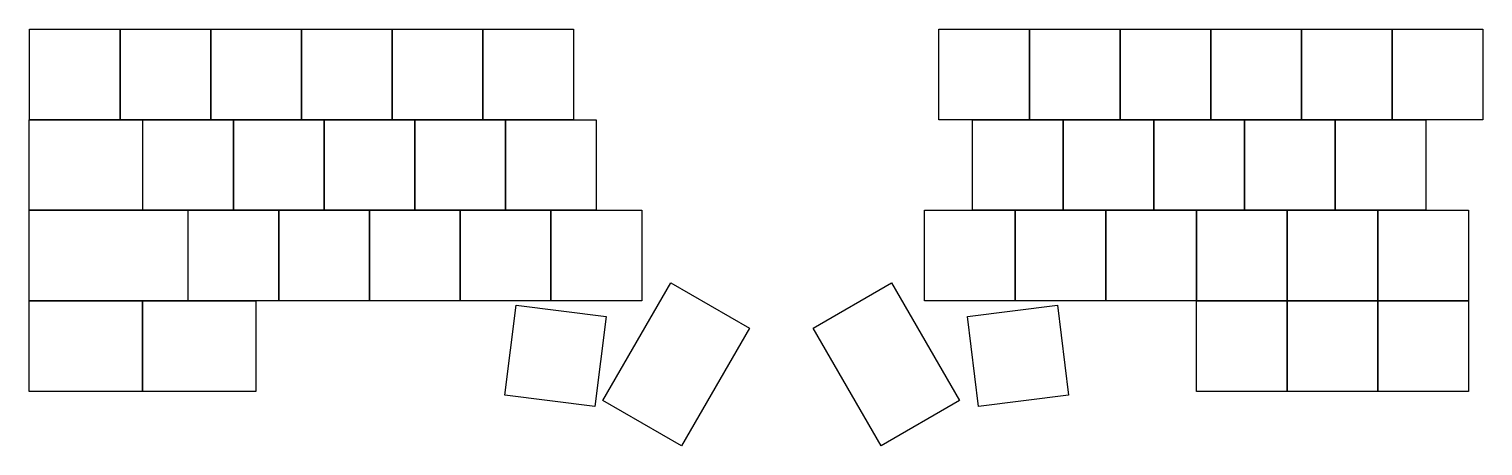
# Model space of a CAD drawing. Header units: millimetres. Extents: x 1 to 306, y -77 to 10.
import ezdxf

# ---------------------------------------------------------------- set-up
doc = ezdxf.new("R2010")
doc.units = ezdxf.units.MM

msp = doc.modelspace()

# ---------------------------------------------------------------- linework, layer by layer
at = {"linetype": 'CONTINUOUS'}
for p, q in [((1, 10.5), (20, 10.5)), ((1, -8.5), (1, 10.5)), ((20, 10.5), (20, -8.5)), ((20, 10.5), (39, 10.5)), ((20, -8.5), (20, 10.5)), ((39, 10.5), (39, -8.5)), ((39, 10.5), (58, 10.5)), ((39, -8.5), (39, 10.5)), ((58, 10.5), (58, -8.5)), ((58, 10.5), (77, 10.5)), ((58, -8.5), (58, 10.5)), ((77, 10.5), (77, -8.5)), ((77, 10.5), (96, 10.5)), ((77, -8.5), (77, 10.5)), ((96, 10.5), (96, -8.5)), ((96, 10.5), (115, 10.5)), ((96, -8.5), (96, 10.5)), ((115, 10.5), (115, -8.5)), ((191.5, 10.5), (210.5, 10.5)), ((191.5, -8.5), (191.5, 10.5)), ((210.5, 10.5), (210.5, -8.5)), ((210.5, 10.5), (229.5, 10.5)), ((210.5, -8.5), (210.5, 10.5)), ((229.5, 10.5), (229.5, -8.5)), ((229.5, 10.5), (248.5, 10.5)), ((229.5, -8.5), (229.5, 10.5)), ((248.5, 10.5), (248.5, -8.5)), ((248.5, 10.5), (267.5, 10.5)), ((248.5, -8.5), (248.5, 10.5)), ((267.5, 10.5), (267.5, -8.5)), ((267.5, 10.5), (286.5, 10.5)), ((267.5, -8.5), (267.5, 10.5)), ((286.5, 10.5), (286.5, -8.5)), ((286.5, 10.5), (305.5, 10.5)), ((286.5, -8.5), (286.5, 10.5)), ((305.5, 10.5), (305.5, -8.5)), ((0.91, -8.5), (24.66, -8.5)), ((0.91, -27.5), (0.91, -8.5)), ((20, -8.5), (1, -8.5)), ((39, -8.5), (20, -8.5)), ((24.66, -8.5), (24.66, -27.5)), ((24.75, -8.5), (43.75, -8.5)), ((24.75, -27.5), (24.75, -8.5)), ((58, -8.5), (39, -8.5)), ((43.75, -8.5), (43.75, -27.5)), ((43.75, -8.5), (62.75, -8.5)), ((43.75, -27.5), (43.75, -8.5)), ((77, -8.5), (58, -8.5)), ((62.75, -8.5), (62.75, -27.5)), ((62.75, -8.5), (81.75, -8.5)), ((62.75, -27.5), (62.75, -8.5)), ((96, -8.5), (77, -8.5)), ((81.75, -8.5), (81.75, -27.5)), ((81.75, -8.5), (100.75, -8.5)), ((81.75, -27.5), (81.75, -8.5)), ((115, -8.5), (96, -8.5)), ((100.75, -8.5), (100.75, -27.5)), ((100.75, -8.5), (119.75, -8.5)), ((100.75, -27.5), (100.75, -8.5)), ((119.75, -8.5), (119.75, -27.5)), ((210.5, -8.5), (191.5, -8.5)), ((198.53, -8.5), (217.53, -8.5)), ((198.53, -27.5), (198.53, -8.5)), ((229.5, -8.5), (210.5, -8.5)), ((217.53, -8.5), (217.53, -27.5)), ((217.53, -8.5), (236.53, -8.5)), ((217.53, -27.5), (217.53, -8.5)), ((248.5, -8.5), (229.5, -8.5)), ((236.53, -8.5), (236.53, -27.5)), ((236.53, -8.5), (255.53, -8.5)), ((236.53, -27.5), (236.53, -8.5)), ((267.5, -8.5), (248.5, -8.5)), ((255.53, -8.5), (255.53, -27.5)), ((255.53, -8.5), (274.53, -8.5)), ((255.53, -27.5), (255.53, -8.5)), ((286.5, -8.5), (267.5, -8.5)), ((274.53, -8.5), (274.53, -27.5)), ((274.53, -8.5), (293.53, -8.5)), ((274.53, -27.5), (274.53, -8.5)), ((305.5, -8.5), (286.5, -8.5)), ((293.53, -8.5), (293.53, -27.5)), ((24.66, -27.5), (0.91, -27.5)), ((0.91, -27.5), (34.16, -27.5)), ((0.91, -46.5), (0.91, -27.5)), ((43.75, -27.5), (24.75, -27.5)), ((34.16, -27.5), (34.16, -46.5)), ((34.25, -27.5), (53.25, -27.5)), ((34.25, -46.5), (34.25, -27.5)), ((62.75, -27.5), (43.75, -27.5)), ((53.25, -27.5), (53.25, -46.5)), ((53.25, -27.5), (72.25, -27.5)), ((53.25, -46.5), (53.25, -27.5)), ((81.75, -27.5), (62.75, -27.5)), ((72.25, -27.5), (72.25, -46.5)), ((72.25, -27.5), (91.25, -27.5)), ((72.25, -46.5), (72.25, -27.5)), ((100.75, -27.5), (81.75, -27.5)), ((91.25, -27.5), (91.25, -46.5)), ((91.25, -27.5), (110.25, -27.5)), ((91.25, -46.5), (91.25, -27.5)), ((119.75, -27.5), (100.75, -27.5)), ((110.25, -27.5), (110.25, -46.5)), ((110.25, -27.5), (129.25, -27.5)), ((110.25, -46.5), (110.25, -27.5)), ((129.25, -27.5), (129.25, -46.5)), ((188.5, -27.5), (207.5, -27.5)), ((188.5, -46.5), (188.5, -27.5)), ((217.53, -27.5), (198.53, -27.5)), ((207.5, -27.5), (207.5, -46.5)), ((207.5, -27.5), (226.5, -27.5)), ((207.5, -46.5), (207.5, -27.5)), ((236.53, -27.5), (217.53, -27.5)), ((226.5, -27.5), (226.5, -46.5)), ((226.5, -27.5), (245.5, -27.5)), ((226.5, -46.5), (226.5, -27.5)), ((255.53, -27.5), (236.53, -27.5)), ((245.5, -27.5), (245.5, -46.5)), ((245.5, -27.5), (264.5, -27.5)), ((245.5, -46.5), (245.5, -27.5)), ((274.53, -27.5), (255.53, -27.5)), ((264.5, -27.5), (264.5, -46.5)), ((264.5, -27.5), (283.5, -27.5)), ((264.5, -46.5), (264.5, -27.5)), ((293.53, -27.5), (274.53, -27.5)), ((283.5, -27.5), (283.5, -46.5)), ((283.5, -27.5), (302.5, -27.5)), ((283.5, -46.5), (283.5, -27.5)), ((302.5, -27.5), (302.5, -46.5)), ((121.12, -67.39), (135.37, -42.71)), ((135.37, -42.71), (151.82, -52.21)), ((165.15, -52.21), (181.6, -42.71)), ((181.6, -42.71), (195.85, -67.39)), ((34.16, -46.5), (0.91, -46.5)), ((0.91, -46.5), (24.66, -46.5)), ((0.91, -65.5), (0.91, -46.5)), ((24.66, -46.5), (24.66, -65.5)), ((24.66, -46.5), (48.41, -46.5)), ((24.66, -65.5), (24.66, -46.5)), ((53.25, -46.5), (34.25, -46.5)), ((48.41, -46.5), (48.41, -65.5)), ((72.25, -46.5), (53.25, -46.5)), ((91.25, -46.5), (72.25, -46.5)), ((110.25, -46.5), (91.25, -46.5)), ((100.61, -66.27), (102.93, -47.41)), ((102.93, -47.41), (121.79, -49.73)), ((129.25, -46.5), (110.25, -46.5)), ((207.5, -46.5), (188.5, -46.5)), ((197.51, -49.73), (216.37, -47.41)), ((226.5, -46.5), (207.5, -46.5)), ((216.37, -47.41), (218.69, -66.27)), ((245.5, -46.5), (226.5, -46.5)), ((264.5, -46.5), (245.5, -46.5)), ((245.5, -46.5), (264.5, -46.5)), ((245.5, -65.5), (245.5, -46.5)), ((283.5, -46.5), (264.5, -46.5)), ((264.5, -46.5), (264.5, -65.5)), ((264.5, -46.5), (283.5, -46.5)), ((264.5, -65.5), (264.5, -46.5)), ((302.5, -46.5), (283.5, -46.5)), ((283.5, -46.5), (283.5, -65.5)), ((283.5, -46.5), (302.5, -46.5)), ((283.5, -65.5), (283.5, -46.5)), ((302.5, -46.5), (302.5, -65.5)), ((121.79, -49.73), (119.47, -68.59)), ((199.83, -68.59), (197.51, -49.73)), ((151.82, -52.21), (137.57, -76.89)), ((179.4, -76.89), (165.15, -52.21)), ((24.66, -65.5), (0.91, -65.5)), ((48.41, -65.5), (24.66, -65.5)), ((119.47, -68.59), (100.61, -66.27)), ((218.69, -66.27), (199.83, -68.59)), ((264.5, -65.5), (245.5, -65.5)), ((283.5, -65.5), (264.5, -65.5)), ((302.5, -65.5), (283.5, -65.5)), ((137.57, -76.89), (121.12, -67.39)), ((195.85, -67.39), (179.4, -76.89))]:
    msp.add_line(p, q, dxfattribs=at)

doc.saveas('drawing.dxf')
